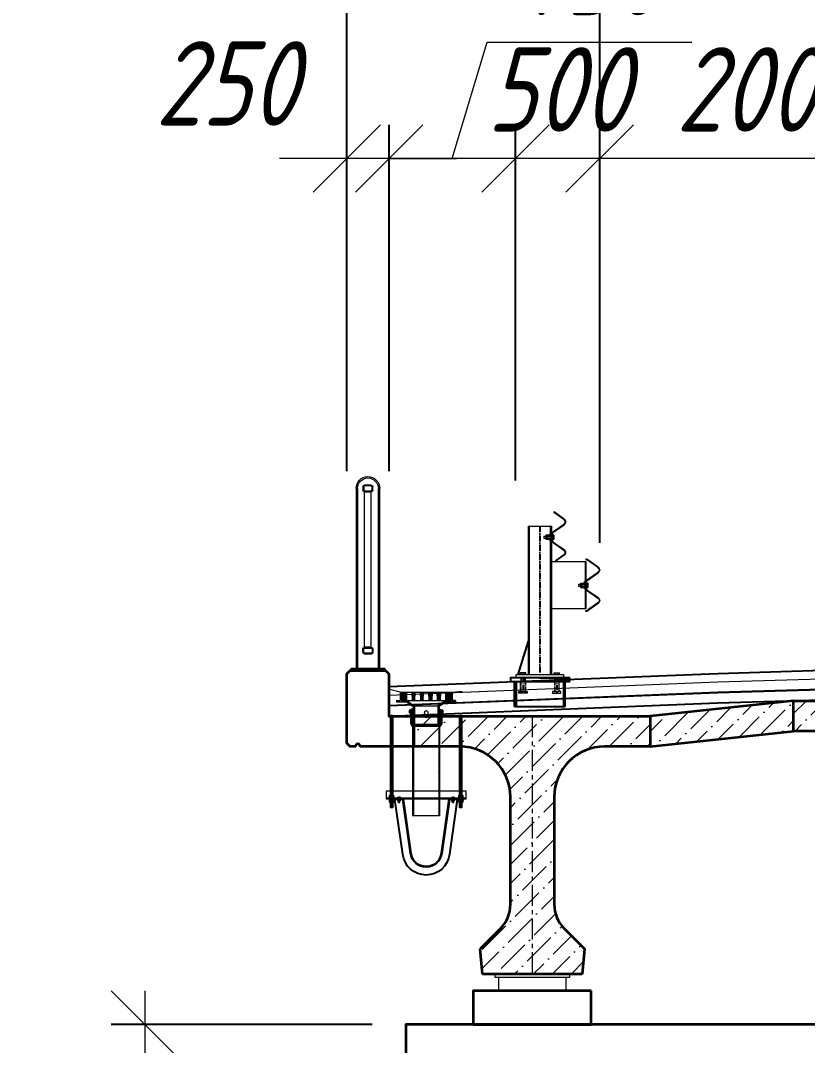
# Model space of a CAD drawing. Header units: millimetres. Extents: x 1864 to 10174863, y -4887456 to 5366151.
# Drawn here: x 5748873 to 5753542, y 38347 to 44425 of the extents above; entities that cross this region are included whole.
import ezdxf

# ---------------------------------------------------------------- set-up
doc = ezdxf.new("R2010")
doc.units = ezdxf.units.MM
doc.set_wipeout_variables(frame=1)
for name, pattern in [('ACAD_ISO02W100', [15, 12, -3]), ('ACAD_ISO10W100', [18.5, 12, -3, 0.5, -3]), ('HIDDEN', [9.525, 6.35, -3.175]), ('осевая', [2, 1.25, -0.25, 0.25, -0.25]), ('Штриховая', [3, 2, -1])]:
    doc.linetypes.add(name, pattern=pattern)
for name, color, linetype, lineweight in [('04_Невидимые', 3, 'Continuous', 13), ('1-Бетон', 106, 'Continuous', 35), ('1-Металл', 4, 'Continuous', 30), ('1-Тонкая', 5, 'Continuous', 20), ('1-Штриховка', 8, 'Continuous', 9), ('Б-Перила', 3, 'Continuous', 20), ('ИС_Med', 7, 'Continuous', 35), ('ИС_Невид', 4, 'Штриховая', 18), ('ИС_Ось', 3, 'осевая', 18), ('ИС_Размер', 3, 'Continuous', 18), ('ИС_Тон', 3, 'Continuous', 18), ('ИС_Тонкая', 3, 'Continuous', 18), ('ИС_Штр', 3, 'Continuous', 9)]:
    doc.layers.add(name, color=color, linetype=linetype, lineweight=lineweight)
doc.layers.add('Красный поперечник', color=1, linetype='Continuous')
doc.layers.add('ограждение', color=7, linetype='Continuous')
doc.styles.add('0', font='isocpeur.ttf', dxfattribs={"width": 0.8, "oblique": 15})
doc.dimstyles.new('М200', dxfattribs={"dimscale": 200, "dimtxt": 2.5, "dimasz": 2, "dimexe": 1, "dimexo": 1, "dimgap": 0.8, "dimtad": 1, "dimdec": 0, "dimzin": 0, "dimdsep": 46, "dimtxsty": '0', "dimblk": 'OBLIQUE', "dimcen": 0.09, "dimdle": 1, "dimclrd": 256, "dimclre": 256, "dimclrt": 256, "dimadec": 4, "dimazin": 0, "dimtfac": 1, "dimtdec": 0, "dimtmove": 1, "dimatfit": 2, "dimfxl": 1, "dimtolj": 1, "dimtzin": 0, "dimlwd": -1, "dimarcsym": 0})
pattern_1 = [(45, (886.094, -4203.091), (8.838835, -8.838835), [])]

# ---------------------------------------------------------------- blocks, each defined once
blk = doc.blocks.new('1530')
at = {"layer": '1-Штриховка'}
h = blk.add_hatch(dxfattribs=at)
h.set_pattern_fill('ANSI36', color=256, scale=25, style=0)
h.set_pattern_definition([(45, (-1571632.81, 568569.22), (42.0949506, 154.348152), [198.4375, -39.6875, 0, -39.6875])])
h.paths.add_polyline_path([(130, -480), (130, -1117.2, 0.198927), (188.7, -1258.7), (310, -1380), (295, -1530), (-295, -1530), (-310, -1380), (-188.6, -1258.6, 0.198898), (-130, -1117), (-130, -480, 0.414214), (-430, -180), (-700, -180), (-700, 0), (700, 0), (700, -180), (430, -180, 0.414224)])
at = {"layer": '1-Бетон'}
for p, q in [((-700, 0), (700, 0)), ((-700, -180), (-700, 0)), ((700, 0), (700, -180)), ((-430, -180), (-700, -180)), ((700, -180), (430, -180)), ((-130, -1117.2), (-130, -480)), ((130, -480), (130, -1117.2)), ((-188.6, -1258.6), (-310, -1380)), ((188.6, -1258.6), (310, -1380)), ((-295, -1530), (-310, -1380)), ((310, -1380), (295, -1530)), ((295, -1530), (-295, -1530))]:
    blk.add_line(p, q, dxfattribs=at)
for centre, radius, start, end in [((-430, -480), 300, 0, 90), ((430, -480), 300, 90, 180), ((-330.2, -1117.1), 200.2, 315.0289, 359.97436), ((330.2, -1117.1), 200.2, 180.02564, 224.9711)]:
    blk.add_arc(centre, radius, start, end, dxfattribs=at)
at = {"layer": 'ИС_Ось', "ltscale": 100}
blk.add_line((0, 0), (0, -1530), dxfattribs=at)
blk = doc.blocks.new('*X21')
at = {"color": 0}
for p, q in [((310, 570.0651), (280, 600.0651)), ((310, 561.084844), (280, 591.084844)), ((307.104588, 555), (280, 582.104588)), ((298.124332, 555), (280, 573.124332)), ((289.144075, 555), (280, 564.144075)), ((280.163819, 555), (280, 555.163819)), ((310, 579.045356), (284.045356, 605)), ((310, 588.025612), (293.025612, 605)), ((310, 597.005868), (302.005868, 605))]:
    blk.add_line(p, q, dxfattribs=at)
blk = doc.blocks.new('A$C1A332784')
at = {"layer": 'ИС_Штр'}
h = blk.add_hatch(dxfattribs=at)
h.set_pattern_fill('ANSI31', color=256, scale=100, angle=90, style=0)
h.set_pattern_definition(pattern_1)
h.paths.add_polyline_path([(-69, -200.4), (-77, -200.4), (-77, -187.9), (-69, -187.9)])
h.paths.add_polyline_path([(-69, -126.4), (-77, -126.4), (-77, -95.4), (-117, -68.4), (-175, -68.4), (-175, -60.4), (-155, -60.4), (-155, -10.4), (-147, -10.4), (-147, -60.4), (-117, -60.4), (-69, -92.4)])
h = blk.add_hatch(dxfattribs=at)
h.set_pattern_fill('ANSI31', color=256, scale=50, angle=90, style=0)
h.set_pattern_definition([(135, (-1871.349, -4043.091), (-4.419417, -4.419417), [])])
h.paths.add_polyline_path([(85, -10.4), (65, -10.4), (67, -60.4), (83, -60.4)])
h.paths.add_polyline_path([(35, -10.4), (15, -10.4), (17, -60.4), (33, -60.4)])
h.paths.add_polyline_path([(-15, -10.4), (-35, -10.4), (-33, -60.4), (-17, -60.4)])
h.paths.add_polyline_path([(-65, -10.4), (-85, -10.4), (-83, -60.4), (-67, -60.4)])
h = blk.add_hatch(dxfattribs=at)
h.set_pattern_fill('ANSI31', color=256, scale=100, angle=90, style=0)
h.set_pattern_definition(pattern_1)
h.paths.add_polyline_path([(77, -200.4), (69, -200.4), (69, -187.9), (77, -187.9)])
h.paths.add_polyline_path([(77, -126.4), (69, -126.4), (69, -92.4), (117, -60.4), (147, -60.4), (147, -10.4), (155, -10.4), (155, -60.4), (175, -60.4), (175, -68.4), (117, -68.4), (77, -95.4)])
h = blk.add_hatch(dxfattribs=at)
h.set_pattern_fill('ANSI31', color=256, scale=2.5, angle=90, style=0)
h.set_pattern_definition([(135, (-544.1, -1211.934), (-5.61266, -5.61266), [])])
h.paths.add_polyline_path([(-75, -645), (-80, -645), (-80, -744.9), (-75, -744.9)])
h.paths.add_polyline_path([(-80, -595), (-75, -595), (-75, -206.9), (-80, -206.9), (-80, -201.9), (-87, -196.9), (-86.4, -118), (-99.4, -118), (-99.4, -133), (-92.4, -140), (-92.4, -197.8), (-80, -216.9)])
h = blk.add_hatch(dxfattribs=at)
h.set_pattern_fill('ANSI31', color=256, scale=2.5, style=0)
h.set_pattern_definition([(45, (-544.1, -1211.934), (-5.61266, 5.61266), [])])
h.paths.add_polyline_path([(80, -645), (75, -645), (75, -744.9), (80, -744.9)])
h.paths.add_polyline_path([(75, -595), (80, -595), (80, -216.9), (93, -196.9), (93, -139), (100, -132), (100, -117), (87, -117), (87, -196.4), (80, -201.4), (80, -206.9), (75, -206.9)])
for p, q in [((155, -10.4), (215.7, 4.3)), ((-155, -10.4), (-214.4, -4.3, 0)), ((-175, -60.4), (-175, -68.4)), ((-175, -60.4), (-155, -60.4)), ((-155, -10.4), (-155, -60.4)), ((155, -10.4), (-155, -10.4)), ((-147, -10.4), (-147, -60.4)), ((-147, -60.4), (-117, -60.4)), ((-145, -10.4), (-145, -60.4)), ((147, -60.4), (-117, -60.4)), ((-117, -60.4), (-69, -92.4)), ((-115, -10.4), (-115, -60.4)), ((-85, -10.4), (-83, -60.4)), ((-67, -60.4), (-65, -10.4)), ((-35, -10.4), (-33, -60.4)), ((-17, -60.4), (-15, -10.4)), ((17, -60.4), (15, -10.4)), ((35, -10.4), (33, -60.4)), ((67, -60.4), (65, -10.4)), ((117, -60.4), (69, -92.4)), ((85, -10.4), (83, -60.4)), ((115, -60.4), (115, -10.4)), ((145, -60.4), (145, -10.4)), ((147, -10.4), (147, -60.4)), ((155, -10.4), (155, -60.4)), ((175, -60.4), (155, -60.4)), ((175, -60.4), (175, -68.4)), ((-175, -68.4), (-117, -68.4)), ((-117, -68.4), (-77, -95.4)), ((-99.4, -118), (-99.4, -133)), ((-99.4, -118), (-86.4, -118)), ((-86.4, -118), (-86.4, -197.3)), ((-77, -95.4), (-77, -200.4)), ((-69, -92.4), (-69, -200.4)), ((69, -92.4), (-69, -92.4)), ((69, -92.4), (69, -200.4)), ((117, -68.4), (77, -95.4)), ((77, -95.4), (77, -200.4)), ((87, -117), (87, -196.4)), ((87, -117), (100, -117)), ((100, -117), (100, -132)), ((175, -68.4), (117, -68.4)), ((-99.4, -133), (-92.4, -140)), ((-92.4, -140), (-92.4, -197.8)), ((-69, -126.4), (-77, -126.4)), ((-69, -169.4), (-77, -169.4)), ((-10, -130.9), (-10, -153.9)), ((10, -130.9), (10, -153.9)), ((77, -126.4), (69, -126.4)), ((77, -169.4), (69, -169.4)), ((100, -132), (93, -139)), ((93, -138.6), (93, -196.9)), ((-92.4, -197.8), (-80, -216.9)), ((-80, -201.9), (-87, -196.9)), ((-80, -206.9), (-80, -201.9)), ((-80, -206.9), (-75, -206.9)), ((-80, -216.9), (-80, -595)), ((-75, -206.9), (-75, -595)), ((75, -211.4), (-75, -211.4)), ((75, -206.9), (75, -595)), ((80, -206.9), (75, -206.9)), ((80, -201.4), (87, -196.4)), ((93, -196.9), (80, -216.9)), ((80, -206.9), (80, -201.4)), ((80, -216.9), (80, -595)), ((-80, -644.9), (-80, -744.9)), ((-75, -644.9), (-75, -744.9)), ((75, -645), (75, -744.9)), ((80, -644.9), (80, -744.9)), ((-80, -744.9, 0), (80, -744.9, 0))]:
    blk.add_line(p, q)
at = {"linetype": 'Continuous'}
blk.add_line((77, -200.4), (-77, -200.4), dxfattribs=at)
for centre, start, end in [((0, -130.9), 0, 180), ((0, -153.9), 180, 0)]:
    blk.add_arc(centre, 10, start, end)
blk.add_point((0, -120.9))
at = {"layer": 'ИС_Невид', "ltscale": 0.1}
for p, q in [((-83.4, -117.3), (-83.4, -199.4)), ((83.9, -116.7), (83.9, -198.6)), ((-80, -594.9), (-80, -645)), ((-75, -594.9), (-75, -645)), ((75, -595), (75, -645)), ((80, -594.9), (80, -645))]:
    blk.add_line(p, q, dxfattribs=at)
at = {"layer": 'ИС_Невид', "linetype": 'HIDDEN'}
for centre, start, end in [((-89.9, -121.3, 0), 358.98876, 84.08704), ((90.6, -116.8), 95.91296, 181.01124)]:
    blk.add_arc(centre, 6.68, start, end, dxfattribs=at)
at = {"layer": 'ИС_Тон', "linetype": 'Continuous'}
blk.add_arc((-133.8, -108.5), 40.8, 82.3582, 82.5317, dxfattribs=at)
at = {"layer": 'ИС_Штр'}
for p, q in [((-80.3, -116.6, 0), (-80.5, -201.5)), ((80.9, -113.6, 0), (80.9, -200.7)), ((-73, -126.4), (-73, -169.4)), ((73, -126.4), (73, -169.4)), ((75, -206.9), (-75, -206.9))]:
    blk.add_line(p, q, dxfattribs=at)
for centre, radius, start, end in [((-87.4, -119.2, 0), 7.56, 20.18488, 82.11133), ((88.1, -115.8, 0), 7.56, 97.88867, 163.35482), ((91.4, -117.6), 4.48, 98.38122, 172.132)]:
    blk.add_arc(centre, radius, start, end, dxfattribs=at)
at = {"layer": 'ИС_Штр', "color": 2}
blk.add_blockref('*X21', (-425, -615.4), dxfattribs=at)
at = {"layer": 'ИС_Штр', "color": 2, "xscale": -1}
blk.add_blockref('*X21', (425, -615.4), dxfattribs=at)
blk = doc.blocks.new('ы')
at = {"layer": 'ограждение'}
for p, q in [((3737.3, 22064.7), (3737.3, 22061.7)), ((3737.3, 22061.7), (3783.4, 21737.4)), ((4061.3, 21737.4), (4107.3, 22061.7)), ((4107.3, 22064.7), (4107.3, 22061.7))]:
    blk.add_line(p, q, dxfattribs=at)
for points in [[(3737.3, 22064.7), (3787.3, 22064.7), (3833, 21743.9, 0.886444), (4011.7, 21743.9), (4057.3, 22064.7), (4107.3, 22064.7)], [(3737.3, 22061.7), (3784.7, 22061.7), (3830, 21743.5, 0.886138), (4014.7, 21743.5), (4059.9, 22061.7), (4107.3, 22061.7)]]:
    blk.add_lwpolyline(points, format="xyb", dxfattribs=at)
blk.add_arc((3922.3, 21754.7), 140, 187.12932, 352.87068, dxfattribs=at)
blk = doc.blocks.new('*U848')
at = {"layer": 'ИС_Med'}
blk.add_lwpolyline([(10.5, 2), (10.5, 0), (-10.5, 0), (-10.5, 2), (-8.5, 2), (-9.8, 2.8), (-9.8, 9.2), (-8.5, 10), (8.5, 10), (9.8, 9.2), (9.8, 2.8), (8.5, 2)], close=True, dxfattribs=at)
blk.add_wipeout([(10.5, 2), (10.5, 0), (-10.5, 0), (-10.5, 2), (-8.5, 2), (-9.8, 2.8), (-9.8, 9.2), (-8.5, 10), (8.5, 10), (9.8, 9.2), (9.8, 2.8), (8.5, 2)]).dxf.layer = 'ИС_Med'
for p, q in [((-10.5, 2), (10.5, 2)), ((-4.9, 2.8), (-4.9, 9.2)), ((4.9, 2.8), (4.9, 9.2))]:
    blk.add_line(p, q, dxfattribs=at)
for centre, radius, start, end in [((-7.4, 5.7), 4.34, 55.56153, 124.43847), ((-7.4, 6.3), 4.34, 235.56153, 304.43847), ((0, -6.2), 16.2, 72.38303, 107.61697), ((0, 18.2), 16.2, 252.38303, 287.61697), ((7.4, 5.7), 4.34, 55.56153, 124.43847), ((7.4, 6.3), 4.34, 235.56153, 304.43847)]:
    blk.add_arc(centre, radius, start, end, dxfattribs=at)
at = {"layer": 'ИС_Штр'}
blk.add_line((0, 0), (0, 10), dxfattribs=at)
blk = doc.blocks.new('*U845')
at = {"color": 0}
blk.add_line((61, 8), (47, 8), dxfattribs=at)
at = {"layer": 'ИС_Тонкая'}
for p, q in [((0, 13), (3, 16)), ((0, 13), (0, 0)), ((0, -13), (0, 0)), ((12, 16), (3, 16)), ((12, 8), (3, 8)), ((12, 16), (12, 10)), ((12, 10), (12, 8)), ((12, 8), (12, 0)), ((12, -8), (12, 0)), ((14, 8), (61, 8)), ((25, 8), (25, -8)), ((63, 6), (25, 6)), ((63, 6), (61, 8)), ((61, 8), (61, -8)), ((63, 6), (63, -6)), ((0, -13), (3, -16)), ((3, -8), (12, -8)), ((12, -16), (3, -16)), ((12, -8), (12, -10)), ((12, -16), (12, -10)), ((61, -8), (14, -8)), ((63, -6), (25, -6)), ((63, -6), (61, -8))]:
    blk.add_line(p, q, dxfattribs=at)
for centre, radius, start, end in [((8, 12), 6.51, 142.1211, 217.8789), ((26, 0), 24, 160.5288, 199.4712), ((14, 10), 2, 180, 270), ((8, -12), 6.51, 142.1211, 217.8789), ((14, -10), 2, 90, 180)]:
    blk.add_arc(centre, radius, start, end, dxfattribs=at)
blk = doc.blocks.new('*U846')
at = {"layer": 'ИС_Тонкая'}
for p, q in [((0, 13), (2, 16)), ((0, 13), (0, 0)), ((0, -13), (0, 0)), ((2, 16), (13, 16)), ((2, 8), (13, 8)), ((15, 13), (13, 16)), ((15, 13), (15, 0)), ((15, -13), (15, 0)), ((0, -13), (2, -16)), ((2, -8), (13, -8)), ((2, -16), (13, -16)), ((15, -13), (13, -16))]:
    blk.add_line(p, q, dxfattribs=at)
for centre, radius, start, end in [((8, 12), 6.51, 142.1211, 217.8789), ((25, 0), 24, 160.5288, 199.4712), ((7, 12), 6.51, 322.1211, 37.8789), ((-10, 0), 24, 340.5288, 19.4712), ((8, -12), 6.51, 142.1211, 217.8789), ((7, -12), 6.51, 322.1211, 37.8789)]:
    blk.add_arc(centre, radius, start, end, dxfattribs=at)
blk = doc.blocks.new('*U847')
at = {"layer": 'ИС_Med'}
for p, q in [((0, 9), (4, 9)), ((0, -9), (4, -9))]:
    blk.add_line(p, q, dxfattribs=at)
at = {"layer": 'ИС_Тонкая'}
for p, q in [((0, 18), (0, -18)), ((4, 18), (0, 18)), ((4, -18), (4, 18)), ((0, -18), (4, -18))]:
    blk.add_line(p, q, dxfattribs=at)
blk = doc.blocks.new('ппк')
at = {"elevation": 0}
for points in [[(-210, -140.7), (-210, -684.2), (-200, -684.2), (-200, -140.7)], [(-210, -140.7), (-200, -140.7)], [(200, -140.7), (200, -684.2), (210, -684.2), (210, -140.7)], [(200, -140.7), (210, -140.7)]]:
    blk.add_lwpolyline(points, dxfattribs=at)
at = {"layer": 'Defpoints', "linetype": 'Штриховая'}
blk.add_line((-205, -140.7, 0), (-205, -684.2, 0), dxfattribs=at)
at = {"layer": 'Defpoints', "linetype": 'осевая', "ltscale": 50}
blk.add_line((205, -140.7, 0), (205, -684.2, 0), dxfattribs=at)
at = {"layer": 'ИС_Тон'}
blk.add_lwpolyline([(-235, -634.6), (235, -634.6), (235, -584.6), (-235, -584.6)], close=True, dxfattribs=at)
blk.add_lwpolyline([(-235, -629.6), (235, -629.6)], dxfattribs=at)
blk.add_blockref('A$C1A332784', (0, 10.4), dxfattribs=at)
at = {"layer": 'ограждение'}
blk.add_blockref('ы', (-3922.3, -22699.3), dxfattribs=at)
blk.add_blockref('*U848', (-205, -629.5))
at = {"xscale": -1}
blk.add_blockref('*U848', (205, -629.5), dxfattribs=at)
at = {"xscale": -1, "rotation": 180}
blk.add_blockref('*U848', (-205, -634.5), dxfattribs=at)
at = {"rotation": 180}
blk.add_blockref('*U848', (205, -634.5), dxfattribs=at)
for p, q in [((-209.9, -618.8), (-209.9, -612.3)), ((-209.9, -651.8), (-209.9, -645.3)), ((-205, -621.5), (-205, -611.5)), ((-205, -654.5), (-205, -644.5)), ((-200.1, -618.8), (-200.1, -612.3)), ((-200.1, -651.8), (-200.1, -645.3)), ((185, -637.6), (185, -634.6)), ((200.1, -618.8), (200.1, -612.3)), ((200.1, -651.8, 0), (200.1, -645.3, 0)), ((205, -621.5), (205, -611.5)), ((205, -654.5, 0), (205, -644.5, 0)), ((209.9, -618.8), (209.9, -612.3)), ((209.9, -651.8, 0), (209.9, -645.3, 0))]:
    blk.add_line(p, q)
for points in [[(-196.5, -619.5), (-195.2, -618.8), (-195.2, -612.3), (-196.5, -611.5), (-213.5, -611.5), (-214.8, -612.3), (-214.8, -618.8), (-213.5, -619.5)], [(-196.5, -652.5), (-195.2, -651.8), (-195.2, -645.3), (-196.5, -644.5), (-213.5, -644.5), (-214.8, -645.3), (-214.8, -651.8), (-213.5, -652.5)], [(213.5, -619.5), (214.8, -618.8), (214.8, -612.3), (213.5, -611.5), (196.5, -611.5), (195.2, -612.3), (195.2, -618.8), (196.5, -619.5)]]:
    blk.add_lwpolyline(points, close=True)
at = {"elevation": 0}
blk.add_lwpolyline([(213.5, -652.5), (214.8, -651.8), (214.8, -645.3), (213.5, -644.5), (196.5, -644.5), (195.2, -645.3), (195.2, -651.8), (196.5, -652.5)], close=True, dxfattribs=at)
for centre, radius, start, end in [((-212.4, -615.9), 4.34, 55.56153, 124.43847), ((-212.4, -615.2), 4.34, 235.56153, 304.43847), ((-212.4, -648.9), 4.34, 55.56153, 124.43847), ((-212.4, -648.2), 4.34, 235.56153, 304.43847), ((-205, -627.7), 16.2, 72.38303, 107.61697), ((-205, -603.3), 16.2, 252.38303, 287.61697), ((-205, -660.7), 16.2, 72.38303, 107.61697), ((-205, -636.3), 16.2, 252.38303, 287.61697), ((-197.6, -615.9), 4.34, 55.56153, 124.43847), ((-197.6, -615.2), 4.34, 235.56153, 304.43847), ((-197.6, -648.9), 4.34, 55.56153, 124.43847), ((-197.6, -648.2), 4.34, 235.56153, 304.43847), ((197.6, -615.9), 4.34, 55.56153, 124.43847), ((197.6, -615.2), 4.34, 235.56153, 304.43847), ((197.6, -648.9, 0), 4.34, 55.56153, 124.43847), ((197.6, -648.2, 0), 4.34, 235.56153, 304.43847), ((205, -627.7), 16.2, 72.38303, 107.61697), ((205, -603.3), 16.2, 252.38303, 287.61697), ((205, -660.7, 0), 16.2, 72.38303, 107.61697), ((205, -636.3, 0), 16.2, 252.38303, 287.61697), ((212.4, -615.9), 4.34, 55.56153, 124.43847), ((212.4, -615.2), 4.34, 235.56153, 304.43847), ((212.4, -648.9, 0), 4.34, 55.56153, 124.43847), ((212.4, -648.2, 0), 4.34, 235.56153, 304.43847)]:
    blk.add_arc(centre, radius, start, end)
for name, p, xscale, yscale, zscale, rotation in [('*U847', (-160, -636.6), 0.5000000000000002, 0.5000000000000002, 0.5000000000000002, 90), ('*U845', (-160, -622.3), 0.5, 0.5, 0.5, 270), ('*U846', (-160, -644.1), 0.5000000000000002, 0.5000000000000002, 0.5000000000000002, 90), ('*U847', (160, -636.6), 0.5000000000000002, 0.5000000000000002, 0.5000000000000002, 90), ('*U845', (160, -622.3), 0.5, 0.5, 0.5, 270), ('*U846', (160, -644.1), 0.5000000000000002, 0.5000000000000002, 0.5000000000000002, 90)]:
    blk.add_blockref(name, p, dxfattribs=dict(xscale=xscale, yscale=yscale, zscale=zscale, rotation=rotation))
blk = doc.blocks.new('ПО')
at = {"layer": '1-Металл'}
blk.add_lwpolyline([(100, 0), (100, 10), (-100, 10), (-100, 0)], close=True, dxfattribs=at)
at = {"layer": 'Б-Перила'}
for p, q in [((-20, 1100), (20, 1100)), ((-20, 1095), (20, 1095)), ((-70, 10), (-70, 1080)), ((-62, 10), (-62, 1080)), ((-30, 1070), (-30, 1090)), ((-25, 1070), (-25, 1090)), ((20, 1065), (-20, 1065)), ((20, 1060), (-20, 1060)), ((-19.4, 138.3), (-19.4, 1060)), ((19.4, 138.3), (19.4, 1060)), ((25, 1090), (25, 1070)), ((30, 1090), (30, 1070)), ((62, 1080), (62, 10)), ((70, 1080), (70, 10)), ((-30, 128.3), (-30, 108.3)), ((-25, 128.3), (-25, 108.3)), ((20, 138.3), (-20, 138.3)), ((20, 133.3), (-20, 133.3)), ((-19.4, 138.3), (19.4, 138.3)), ((25, 108.3), (25, 128.3)), ((30, 108.3), (30, 128.3)), ((-20, 103.3), (20, 103.3)), ((-20, 98.3), (20, 98.3))]:
    blk.add_line(p, q, dxfattribs=at)
for centre, radius, start, end in [((0, 1080), 70, 90, 180), ((0, 1080), 62, 90, 180), ((-20, 1090), 10, 90, 180), ((-20, 1090), 5, 90, 180), ((0, 1080), 70, 360, 90), ((0, 1080), 62, 0, 90), ((20, 1090), 10, 0, 90), ((20, 1090), 5, 0, 90), ((-20, 1070), 10, 180, 270), ((-20, 1070), 5, 180, 270), ((20, 1070), 10, 270, 0), ((20, 1070), 5, 270, 0), ((-20, 128.3), 10, 90, 180), ((-20, 128.3), 5, 90, 180), ((20, 128.3), 10, 0, 90), ((20, 128.3), 5, 0, 90), ((-20, 108.3), 10, 180, 270), ((-20, 108.3), 5, 180, 270), ((20, 108.3), 10, 270, 0), ((20, 108.3), 5, 270, 0)]:
    blk.add_arc(centre, radius, start, end, dxfattribs=at)
blk = doc.blocks.new('БР09')
at = {"lineweight": 15}
for p, q in [((-782.6, 48.3), (-724.5, 90.9)), ((-780.3, 45.1), (-721.6, 88)), ((-722.2, -28.2), (-782.6, 14.5)), ((-719.9, -24.9), (-780.3, 17.8)), ((-708.9, -874.1), (-708.9, 6.2)), ((-568.9, 6.2), (-708.9, 6.2)), ((-701.6, -874.1), (-701.6, 6.2)), ((-576.2, 6.2), (-576.2, -874.1)), ((-568.9, 6.2), (-568.9, -874.1)), ((-712.9, -43.7), (-712.9, -74.5)), ((-699, -37.2), (-701.6, -37.2)), ((-701.6, -37.2), (-701.6, -81)), ((-699, -81), (-699, -37.2)), ((-684.4, -46.3), (-699, -46.3)), ((-688, -53.6), (-699, -53.6)), ((-684.4, -46.3), (-689.8, -46.3)), ((-683.4, -49.1), (-683.4, -69.1)), ((-683.4, -49.1), (-683.4, -69.1)), ((-675.2, -46.3), (-682.4, -46.3)), ((-674.3, -49.1), (-674.3, -69.1)), ((-662.4, -53.6), (-674.3, -53.6)), ((-662.4, -53.6), (-662.4, -64.6)), ((-722.2, -90), (-782.6, -132.7)), ((-719.9, -93.3), (-780.3, -136)), ((-701.6, -81), (-699, -81)), ((-688, -64.6), (-699, -64.6)), ((-684.4, -71.9), (-699, -71.9)), ((-684.4, -71.9), (-689.8, -71.9)), ((-675.2, -71.9), (-682.4, -71.9)), ((-662.4, -64.6), (-674.3, -64.6)), ((-782.6, -166.5), (-733.9, -202.1)), ((-780.3, -163.3), (-731.5, -198.9)), ((-984.6, -236.7), (-924.4, -192.7)), ((-982.3, -239.9), (-922.1, -195.9)), ((-910.9, -188.1), (-916.6, -189.2)), ((-910.1, -192), (-915.8, -193.1)), ((-910.9, -188.1), (-910.1, -192)), ((-708.9, -204.1), (-910.9, -204.1)), ((-910.9, -204.1), (-910.9, -484.1)), ((-906.9, -204.1), (-906.9, -484.1)), ((-924.2, -313.2), (-984.6, -270.5)), ((-921.8, -309.9), (-982.3, -267.2)), ((-914.9, -328.7), (-914.9, -359.5)), ((-924.2, -375), (-984.6, -417.7)), ((-921.8, -378.3), (-982.3, -421)), ((-984.6, -451.5), (-924.4, -495.5)), ((-982.3, -448.3), (-922.1, -492.3)), ((-910.9, -484.1), (-708.9, -484.1)), ((-916.6, -499), (-910.9, -500.1)), ((-915.8, -495.1), (-910.1, -496.2)), ((-910.9, -500.1), (-910.1, -496.2)), ((-754.9, -874.1), (-754.9, -864.1)), ((-722.9, -864.1), (-754.9, -864.1)), ((-754.9, -874.1), (-754.9, -864.1)), ((-728.9, -864.1), (-754.9, -864.1)), ((-738.9, -874.1), (-754.9, -874.1)), ((-722.9, -874.1), (-754.9, -874.1)), ((-745.9, -874.1), (-745.9, -864.1)), ((-745.9, -874.1), (-745.9, -864.1)), ((-745.9, -874.1), (-745.9, -864.1)), ((-745.9, -874.1), (-745.9, -864.1)), ((-731.9, -874.1), (-731.9, -864.1)), ((-731.9, -874.1), (-731.9, -864.1)), ((-731.9, -874.1), (-731.9, -864.1)), ((-731.9, -874.1), (-731.9, -864.1)), ((-731.9, -874.1), (-731.9, -864.1)), ((-731.9, -874.1), (-731.9, -864.1)), ((-731.9, -874.1), (-731.9, -864.1)), ((-731.9, -874.1), (-731.9, -864.1)), ((-731.9, -874.1), (-731.9, -864.1)), ((-731.9, -874.1), (-731.9, -864.1)), ((-724.9, -864.1), (-728.9, -864.1)), ((-722.9, -872.1), (-722.9, -864.1)), ((-722.9, -874.1), (-722.9, -866.1)), ((-722.9, -874.1), (-722.9, -866.1)), ((-722.9, -872.1), (-722.9, -866.1)), ((-722.9, -874.1), (-722.9, -866.1)), ((-722.9, -874.1), (-722.9, -866.1)), ((-554.9, -872.1), (-554.9, -864.1)), ((-554.9, -864.1), (-522.9, -864.1)), ((-554.9, -874.1), (-554.9, -866.1)), ((-554.9, -874.1), (-554.9, -866.1)), ((-554.9, -872.1), (-554.9, -866.1)), ((-554.9, -874.1), (-554.9, -866.1)), ((-554.9, -874.1), (-554.9, -866.1)), ((-554.9, -874.1), (-522.9, -874.1)), ((-552.9, -864.1), (-548.9, -864.1)), ((-548.9, -864.1), (-522.9, -864.1)), ((-545.9, -874.1), (-545.9, -864.1)), ((-545.9, -874.1), (-545.9, -864.1)), ((-545.9, -874.1), (-545.9, -864.1)), ((-545.9, -874.1), (-545.9, -864.1)), ((-545.9, -874.1), (-545.9, -864.1)), ((-545.9, -874.1), (-545.9, -864.1)), ((-545.9, -874.1), (-545.9, -864.1)), ((-545.9, -874.1), (-545.9, -864.1)), ((-545.9, -874.1), (-545.9, -864.1)), ((-545.9, -874.1), (-545.9, -864.1)), ((-538.9, -874.1), (-522.9, -874.1)), ((-531.9, -874.1), (-531.9, -864.1)), ((-531.9, -874.1), (-531.9, -864.1)), ((-531.9, -874.1), (-531.9, -864.1)), ((-531.9, -874.1), (-531.9, -864.1)), ((-522.9, -874.1), (-522.9, -864.1)), ((-522.9, -874.1), (-522.9, -864.1))]:
    blk.add_line(p, q, dxfattribs=at)
for p, q in [((-724.5, 90.9), (-721.6, 88)), ((-733.9, -202.1), (-731.5, -198.9))]:
    blk.add_line(p, q)
at = {"lineweight": 15, "ltscale": 5}
for p, q in [((-904.2, -322.2), (-906.9, -322.2)), ((-906.9, -322.2), (-906.9, -366)), ((-904.2, -366), (-904.2, -322.2)), ((-906.9, -366), (-904.2, -366))]:
    blk.add_line(p, q, dxfattribs=at)
at = {"color": 7, "lineweight": 15}
for p, q in [((-889.7, -331.3), (-904.2, -331.3)), ((-893.3, -338.6), (-904.2, -338.6)), ((-893.3, -349.6), (-904.2, -349.6)), ((-889.7, -356.9), (-904.2, -356.9)), ((-889.7, -331.3), (-895.1, -331.3)), ((-889.7, -356.9), (-895.1, -356.9)), ((-888.7, -334.1), (-888.7, -354.1)), ((-888.7, -334.1), (-888.7, -354.1)), ((-880.5, -331.3), (-887.7, -331.3)), ((-880.5, -356.9), (-887.7, -356.9)), ((-879.6, -334.1), (-879.6, -354.1)), ((-867.7, -338.6), (-879.6, -338.6)), ((-867.7, -349.6), (-879.6, -349.6)), ((-867.7, -338.6), (-867.7, -349.6))]:
    blk.add_line(p, q, dxfattribs=at)
at = {"color": 3, "linetype": 'ACAD_ISO02W100', "lineweight": 15, "ltscale": 2}
for p, q in [((-751.9, -894.1), (-751.9, -914.1)), ((-749.9, -894.1), (-749.9, -914.1)), ((-727.9, -894.1), (-727.9, -914.1)), ((-725.9, -894.1), (-725.9, -914.1)), ((-551.9, -894.1), (-551.9, -914.1)), ((-549.9, -894.1), (-549.9, -914.1)), ((-527.9, -894.1), (-527.9, -914.1)), ((-525.9, -894.1), (-525.9, -914.1)), ((-750.9, -914.1), (-750.9, -974.1)), ((-726.9, -914.1), (-726.9, -974.1)), ((-550.9, -914.1), (-550.9, -974.1)), ((-526.9, -914.1), (-526.9, -974.1))]:
    blk.add_line(p, q, dxfattribs=at)
at = {"linetype": 'ACAD_ISO10W100', "ltscale": 2.5}
for p, q in [((-738.9, -888.1), (-738.9, -985.8)), ((-538.9, -888.1), (-538.9, -985.8))]:
    blk.add_line(p, q, dxfattribs=at)
at = {"linetype": 'Continuous'}
for p, q in [((-788.9, -1064.1), (-788.9, -914.1)), ((-779.2, -914.1), (-779.2, -1064.1)), ((-498.6, -914.1), (-498.6, -1064.1)), ((-488.9, -1064.1), (-488.9, -914.1)), ((-488.9, -1064.1), (-788.9, -1064.1))]:
    blk.add_line(p, q, dxfattribs=at)
at = {"linetype": 'ACAD_ISO10W100', "ltscale": 3}
blk.add_lwpolyline([(-638.9, 6.2), (-638.9, -874.1)], dxfattribs=at)
at = {"lineweight": 15}
blk.add_lwpolyline([(-712.9, -44), (-716.4, -44, 0.414214), (-722.5, -50), (-722.5, -57), (-718.8, -57), (-718.8, -61.2), (-722.5, -61.2), (-722.5, -68.2, 0.414214), (-716.4, -74.2), (-712.9, -74.2), (-712.9, -44)], format="xyb", dxfattribs=at)
at = {"color": 7, "lineweight": 15}
blk.add_lwpolyline([(-914.9, -329), (-918.4, -329, 0.414214), (-924.4, -335), (-924.4, -342), (-920.8, -342), (-920.8, -346.2), (-924.4, -346.2), (-924.4, -353.2, 0.414214), (-918.4, -359.2), (-914.9, -359.2), (-914.9, -329)], format="xyb", dxfattribs=at)
blk.add_lwpolyline([(-568.9, -675.8), (-508.9, -874.1)])
at = {"linetype": 'Continuous'}
for points in [[(-638.9, -894.1), (-813.9, -894.1), (-813.9, -914.1), (-638.9, -914.1)], [(-638.9, -894.1), (-463.9, -894.1), (-463.9, -914.1), (-638.9, -914.1)]]:
    blk.add_lwpolyline(points, dxfattribs=at)
blk.add_lwpolyline([(-463.9, -914.1), (-813.9, -914.1), (-813.9, -894.1), (-463.9, -894.1)], close=True, dxfattribs=at)
at = {"lineweight": 15}
blk.add_lwpolyline([(-778.9, -894.1), (-498.9, -894.1), (-498.9, -874.1), (-778.9, -874.1)], close=True, dxfattribs=at)
at = {"color": 3, "linetype": 'ACAD_ISO02W100', "lineweight": 15, "ltscale": 2}
for points in [[(-752.9, -914.1), (-724.9, -914.1), (-724.9, -974.1), (-752.9, -974.1)], [(-524.9, -914.1), (-552.9, -914.1), (-552.9, -974.1), (-524.9, -974.1)], [(-763.9, -974.1), (-713.9, -974.1), (-713.9, -984.1), (-763.9, -984.1)], [(-513.9, -974.1), (-563.9, -974.1), (-563.9, -984.1), (-513.9, -984.1)]]:
    blk.add_lwpolyline(points, close=True, dxfattribs=at)
at = {"lineweight": 15}
for centre, radius, start, end in [((-771.9, 31.4), 20, 122.45319, 237.54681), ((-771.9, 31.4), 16, 122.45319, 237.54681), ((-732.9, -45.1), 20, 0, 57.54681), ((-732.9, -45.1), 24, 0, 57.54681), ((-732.9, -73.1), 20, 302.45319, 0), ((-732.9, -73.1), 24, 302.45319, 0), ((-771.9, -149.6), 20, 122.45319, 237.54681), ((-771.9, -149.6), 16, 122.45319, 237.54681), ((-973.9, -253.6), 20, 122.45319, 237.54681), ((-973.9, -253.6), 16, 122.45319, 237.54681), ((-912.6, -208.8), 20, 101.30993, 126.1874), ((-912.6, -208.8), 16, 101.30993, 126.1874), ((-934.9, -330.1), 20, 0, 57.54681), ((-934.9, -330.1), 24, 0, 57.54681), ((-912.6, -479.4), 20, 233.8126, 258.69007), ((-912.6, -479.4), 16, 233.8126, 258.69007), ((-752.9, -866.1), 2, 90, 180), ((-752.9, -872.1), 2, 180, 270), ((-747.9, -866.1), 2, 0, 90), ((-747.9, -872.1), 2, 270, 0), ((-743.9, -866.1), 2, 90, 180), ((-743.9, -872.1), 2, 180, 270), ((-733.9, -866.1), 2, 0, 90), ((-733.9, -872.1), 2, 270, 0), ((-729.9, -866.1), 2, 90, 180), ((-729.9, -872.1), 2, 180, 270), ((-724.9, -866.1), 2, 359.99962, 90), ((-724.9, -872.1), 2, 270, 0), ((-552.9, -866.1), 2, 90, 180.00038), ((-552.9, -872.1), 2, 180, 270), ((-547.9, -866.1), 2, 0, 90), ((-547.9, -872.1), 2, 270, 0), ((-543.9, -866.1), 2, 90, 180), ((-543.9, -872.1), 2, 180, 270), ((-533.9, -866.1), 2, 0, 90), ((-533.9, -872.1), 2, 270, 0), ((-529.9, -866.1), 2, 90, 180), ((-529.9, -872.1), 2, 180, 270), ((-524.9, -866.1), 2, 0, 90), ((-524.9, -872.1), 2, 270, 0)]:
    blk.add_arc(centre, radius, start, end, dxfattribs=at)
at = {"lineweight": 15, "ltscale": 0.2}
for centre, radius, start, end in [((-934.9, -358.1), 20, 302.45319, 0), ((-934.9, -358.1), 24, 302.45319, 0), ((-973.9, -434.6), 20, 122.45319, 237.54681), ((-973.9, -434.6), 16, 122.45319, 237.54681)]:
    blk.add_arc(centre, radius, start, end, dxfattribs=at)
at = {"lineweight": 15, "extrusion": (0, 0, -1)}
for centre, major_axis, start_param, end_param in [((-688, -49.1), (-3.23, 3.23), 2.356194, 3.926991), ((-688, -58.2), (3.23, 3.23), -0.785398, 0.785398), ((-688, -60.1), (-3.23, 3.23), 2.356194, 3.926991), ((-688, -49.2), (-3.23, 3.23), 1.691386, 2.356194), ((-678.8, -49.2), (3.23, 3.23), 3.926991, 4.5918), ((-678.8, -49.1), (-3.23, 3.23), 3.926991, 5.497787), ((-678.8, -58.2), (3.23, 3.23), 3.926991, 5.497787), ((-678.8, -60.1), (-3.23, 3.23), 3.926991, 5.497787), ((-678.8, -49.1), (3.23, 3.23), 0.785398, 2.356194), ((-678.8, -58.2), (-3.23, 3.23), 0.785398, 2.356194), ((-678.8, -60.1), (3.23, 3.23), 0.785398, 2.356194), ((-678.8, -49.2), (-3.23, 3.23), 1.691386, 2.356194), ((-688, -69.2), (3.23, 3.23), -0.785398, 0.785398), ((-688, -69.1), (3.23, 3.23), 0.785398, 1.450207), ((-678.8, -69.2), (3.23, 3.23), 3.926991, 5.497787), ((-678.8, -69.1), (-3.23, 3.23), 4.832978, 5.497787), ((-678.8, -69.2), (-3.23, 3.23), 0.785398, 2.356194), ((-678.8, -69.1), (3.23, 3.23), 0.785398, 1.450207)]:
    blk.add_ellipse(centre, major_axis=major_axis, ratio=1, start_param=start_param, end_param=end_param, dxfattribs=at)
at = {"color": 7, "lineweight": 15, "extrusion": (0, 0, -1)}
for centre, major_axis, start_param, end_param in [((-893.3, -334.1), (-3.23, 3.23), 2.356194, 3.926991), ((-893.3, -343.2), (3.23, 3.23), -0.785398, 0.785398), ((-893.3, -345.1), (-3.23, 3.23), 2.356194, 3.926991), ((-893.3, -354.2), (3.23, 3.23), -0.785398, 0.785398), ((-893.3, -334.2), (-3.23, 3.23), 1.691386, 2.356194), ((-893.3, -354.1), (3.23, 3.23), 0.785398, 1.450207), ((-884.1, -334.2), (3.23, 3.23), 3.926991, 4.5918), ((-884.1, -334.1), (-3.23, 3.23), 3.926991, 5.497787), ((-884.1, -343.2), (3.23, 3.23), 3.926991, 5.497787), ((-884.1, -345.1), (-3.23, 3.23), 3.926991, 5.497787), ((-884.1, -354.2), (3.23, 3.23), 3.926991, 5.497787), ((-884.1, -354.1), (-3.23, 3.23), 4.832978, 5.497787), ((-884.1, -334.1), (3.23, 3.23), 0.785398, 2.356194), ((-884.1, -343.2), (-3.23, 3.23), 0.785398, 2.356194), ((-884.1, -345.1), (3.23, 3.23), 0.785398, 2.356194), ((-884.1, -354.2), (-3.23, 3.23), 0.785398, 2.356194), ((-884.1, -334.2), (-3.23, 3.23), 1.691386, 2.356194), ((-884.1, -354.1), (3.23, 3.23), 0.785398, 1.450207)]:
    blk.add_ellipse(centre, major_axis=major_axis, ratio=1, start_param=start_param, end_param=end_param, dxfattribs=at)
blk = doc.blocks.new('_OBLIQUE')
at = {"color": 0, "linetype": 'ByBlock', "lineweight": -2}
blk.add_line((0.5, 0.5), (-0.5, -0.5), dxfattribs=at)
blk = doc.blocks.new('*D1219')
at = {"layer": 'Defpoints', "color": 0, "linetype": 'Continuous', "transparency": 16777216}
for p in [(5782259, 46792.7), (5750809.3, 41552.8), (5782259, 41451.8)]:
    blk.add_point(p, dxfattribs=at)
at = {"layer": 'ИС_Размер', "lineweight": -2, "transparency": 16777216}
for p, q in [((5750809.3, 41752.8), (5750809.3, 46992.7)), ((5782259, 41651.8), (5782259, 46992.7))]:
    blk.add_line(p, q, dxfattribs=at)
at = {"layer": 'ИС_Размер', "transparency": 16777216}
blk.add_line((5750609.3, 46792.7), (5782459, 46792.7), dxfattribs=at)
at = {"layer": 'ИС_Размер', "linetype": 'Continuous', "transparency": 16777216, "xscale": 400, "yscale": 400, "zscale": 400, "rotation": 180}
blk.add_blockref('_OBLIQUE', (5750809.3, 46792.7), dxfattribs=at)
at = {"layer": 'ИС_Размер', "linetype": 'Continuous', "transparency": 16777216, "xscale": 400, "yscale": 400, "zscale": 400}
blk.add_blockref('_OBLIQUE', (5782259, 46792.7), dxfattribs=at)
at = {"layer": 'ИС_Размер', "linetype": 'Continuous', "transparency": 16777216, "insert": (5766534.1, 47202.7), "char_height": 500, "attachment_point": 5, "style": '0'}
blk.add_mtext('\\A1;31450', dxfattribs=at)
blk = doc.blocks.new('*D1225')
at = {"layer": 'Defpoints', "color": 0, "linetype": 'Continuous', "transparency": 16777216}
for p in [(5752308.9, 43606.3), (5752308.9, 41127), (5754308.9, 40571.9)]:
    blk.add_point(p, dxfattribs=at)
at = {"layer": 'ИС_Размер', "lineweight": -2, "transparency": 16777216}
for p, q in [((5752308.9, 41327), (5752308.9, 43806.3)), ((5754308.9, 40771.9), (5754308.9, 43806.3))]:
    blk.add_line(p, q, dxfattribs=at)
at = {"layer": 'ИС_Размер', "transparency": 16777216}
blk.add_line((5754508.9, 43606.3), (5752108.9, 43606.3), dxfattribs=at)
at = {"layer": 'ИС_Размер', "linetype": 'Continuous', "transparency": 16777216, "xscale": 400, "yscale": 400, "zscale": 400, "rotation": 180}
blk.add_blockref('_OBLIQUE', (5752308.9, 43606.3), dxfattribs=at)
at = {"layer": 'ИС_Размер', "linetype": 'Continuous', "transparency": 16777216, "xscale": 400, "yscale": 400, "zscale": 400}
blk.add_blockref('_OBLIQUE', (5754308.9, 43606.3), dxfattribs=at)
at = {"layer": 'ИС_Размер', "linetype": 'Continuous', "transparency": 16777216, "insert": (5753308.9, 44016.3), "char_height": 500, "attachment_point": 5, "style": '0'}
blk.add_mtext('\\A1;2000', dxfattribs=at)
blk = doc.blocks.new('*D1226')
at = {"layer": 'Defpoints', "color": 0, "transparency": 16777216}
for p in [(5750809.3, 43606.3), (5750809.3, 41552.8), (5751059.3, 41552.7)]:
    blk.add_point(p, dxfattribs=at)
at = {"layer": 'ИС_Размер', "lineweight": -2, "transparency": 16777216}
for p, q in [((5750809.3, 41752.8), (5750809.3, 43806.3)), ((5751059.3, 41752.7), (5751059.3, 43806.3))]:
    blk.add_line(p, q, dxfattribs=at)
at = {"layer": 'ИС_Размер', "transparency": 16777216}
for p, q in [((5750809.3, 43606.3), (5750409.3, 43606.3)), ((5751059.3, 43606.3), (5750809.3, 43606.3)), ((5751059.3, 43606.3), (5751459.3, 43606.3))]:
    blk.add_line(p, q, dxfattribs=at)
at = {"layer": 'ИС_Размер', "transparency": 16777216, "xscale": 400, "yscale": 400, "zscale": 400}
blk.add_blockref('_OBLIQUE', (5750809.3, 43606.3), dxfattribs=at)
at = {"layer": 'ИС_Размер', "transparency": 16777216, "xscale": 400, "yscale": 400, "zscale": 400, "rotation": 180}
blk.add_blockref('_OBLIQUE', (5751059.3, 43606.3), dxfattribs=at)
at = {"layer": 'ИС_Размер', "transparency": 16777216, "insert": (5750091.6, 44051.8), "char_height": 500, "attachment_point": 5, "style": '0'}
blk.add_mtext('\\A1;250', dxfattribs=at)
blk = doc.blocks.new('*D1227')
at = {"layer": 'Defpoints', "color": 0, "transparency": 16777216}
for p in [(5751809.3, 43606.3), (5751809.3, 41496.4), (5752308.9, 41127)]:
    blk.add_point(p, dxfattribs=at)
at = {"layer": 'ИС_Размер', "lineweight": -2, "transparency": 16777216}
for p, q in [((5751809.3, 41696.4), (5751809.3, 43806.3)), ((5752308.9, 41327), (5752308.9, 43806.3))]:
    blk.add_line(p, q, dxfattribs=at)
at = {"layer": 'ИС_Размер', "transparency": 16777216}
blk.add_line((5752508.9, 43606.3), (5751609.3, 43606.3), dxfattribs=at)
at = {"layer": 'ИС_Размер', "transparency": 16777216, "xscale": 400, "yscale": 400, "zscale": 400, "rotation": 180}
blk.add_blockref('_OBLIQUE', (5751809.3, 43606.3), dxfattribs=at)
at = {"layer": 'ИС_Размер', "transparency": 16777216, "xscale": 400, "yscale": 400, "zscale": 400}
blk.add_blockref('_OBLIQUE', (5752308.9, 43606.3), dxfattribs=at)
at = {"layer": 'ИС_Размер', "transparency": 16777216, "insert": (5752059.1, 44016.3), "char_height": 500, "attachment_point": 5, "style": '0'}
blk.add_mtext('\\A1;500', dxfattribs=at)
blk = doc.blocks.new('*D1228')
at = {"layer": 'Defpoints', "color": 0, "transparency": 16777216}
for p in [(5751059.3, 43606.3), (5751059.3, 41552.7), (5751809.3, 41496.4)]:
    blk.add_point(p, dxfattribs=at)
at = {"layer": 'ИС_Размер', "transparency": 16777216}
for p, q in [((5751434.3, 43606.3), (5751641.3, 44296.3)), ((5751641.3, 44296.3), (5752855.3, 44296.3)), ((5752009.3, 43606.3), (5750859.3, 43606.3))]:
    blk.add_line(p, q, dxfattribs=at)
at = {"layer": 'ИС_Размер', "lineweight": -2, "transparency": 16777216}
for p, q in [((5751059.3, 41752.7), (5751059.3, 43806.3)), ((5751809.3, 41696.4), (5751809.3, 43806.3))]:
    blk.add_line(p, q, dxfattribs=at)
at = {"layer": 'ИС_Размер', "transparency": 16777216, "xscale": 400, "yscale": 400, "zscale": 400, "rotation": 180}
blk.add_blockref('_OBLIQUE', (5751059.3, 43606.3), dxfattribs=at)
at = {"layer": 'ИС_Размер', "transparency": 16777216, "xscale": 400, "yscale": 400, "zscale": 400}
blk.add_blockref('_OBLIQUE', (5751809.3, 43606.3), dxfattribs=at)
at = {"layer": 'ИС_Размер', "transparency": 16777216, "insert": (5752248.3, 44706.3), "char_height": 500, "attachment_point": 5, "style": '0'}
blk.add_mtext('\\A1;750', dxfattribs=at)
blk = doc.blocks.new('*D1229')
at = {"layer": 'Defpoints', "color": 0, "linetype": 'Continuous', "transparency": 16777216}
for p in [(5762208.9, 45387.2), (5752308.9, 41127), (5762208.9, 40819.5)]:
    blk.add_point(p, dxfattribs=at)
at = {"layer": 'ИС_Размер', "lineweight": -2, "transparency": 16777216}
for p, q in [((5752308.9, 41327), (5752308.9, 45587.2)), ((5762208.9, 41019.5), (5762208.9, 45587.2))]:
    blk.add_line(p, q, dxfattribs=at)
at = {"layer": 'ИС_Размер', "transparency": 16777216}
blk.add_line((5752108.9, 45387.2), (5762408.9, 45387.2), dxfattribs=at)
at = {"layer": 'ИС_Размер', "linetype": 'Continuous', "transparency": 16777216, "xscale": 400, "yscale": 400, "zscale": 400, "rotation": 180}
blk.add_blockref('_OBLIQUE', (5752308.9, 45387.2), dxfattribs=at)
at = {"layer": 'ИС_Размер', "linetype": 'Continuous', "transparency": 16777216, "xscale": 400, "yscale": 400, "zscale": 400}
blk.add_blockref('_OBLIQUE', (5762208.9, 45387.2), dxfattribs=at)
at = {"layer": 'ИС_Размер', "linetype": 'Continuous', "transparency": 16777216, "insert": (5757258.9, 45797.2), "char_height": 500, "attachment_point": 5, "style": '0'}
blk.add_mtext('\\A1;9900', dxfattribs=at)
blk = doc.blocks.new('*D1283')
at = {"layer": 'Defpoints', "color": 0, "linetype": 'Continuous', "transparency": 16777216}
for p in [(5751159.1, 38472.3, 5778.2), (5749611.1, 36972.3), (5753059.5, 36972.3, 5778.2)]:
    blk.add_point(p, dxfattribs=at)
at = {"layer": 'ИС_Размер', "transparency": 16777216}
blk.add_line((5749611.1, 38672.3), (5749611.1, 36772.3), dxfattribs=at)
at = {"layer": 'ИС_Размер', "lineweight": -2, "transparency": 16777216}
for p, q in [((5750959.1, 38472.3), (5749411.1, 38472.3)), ((5752859.5, 36972.3), (5749411.1, 36972.3))]:
    blk.add_line(p, q, dxfattribs=at)
at = {"layer": 'ИС_Размер', "linetype": 'Continuous', "transparency": 16777216, "xscale": 400, "yscale": 400, "zscale": 400}
for p, rotation in [((5749611.1, 38472.3), 90), ((5749611.1, 36972.3), 270)]:
    blk.add_blockref('_OBLIQUE', p, dxfattribs=dict(at, rotation=rotation))
at = {"layer": 'ИС_Размер', "linetype": 'Continuous', "transparency": 16777216, "insert": (5749201.1, 37722.3), "char_height": 500, "attachment_point": 5, "rotation": 90, "style": '0'}
blk.add_mtext('\\A1;1500', dxfattribs=at)
blk = doc.blocks.new('*D1239')
at = {"layer": 'Defpoints', "color": 0, "linetype": 'Continuous', "transparency": 16777216}
for p in [(5750809.3, 45387.2), (5750809.3, 43606.3, 5778.2), (5752308.9, 43606.3, 5778.2)]:
    blk.add_point(p, dxfattribs=at)
at = {"layer": 'ИС_Размер', "lineweight": -2, "transparency": 16777216}
for p, q in [((5750809.3, 43806.3), (5750809.3, 45587.2)), ((5752308.9, 43806.3), (5752308.9, 45587.2))]:
    blk.add_line(p, q, dxfattribs=at)
at = {"layer": 'ИС_Размер', "transparency": 16777216}
blk.add_line((5752508.9, 45387.2), (5750609.3, 45387.2), dxfattribs=at)
at = {"layer": 'ИС_Размер', "linetype": 'Continuous', "transparency": 16777216, "xscale": 400, "yscale": 400, "zscale": 400, "rotation": 180}
blk.add_blockref('_OBLIQUE', (5750809.3, 45387.2), dxfattribs=at)
at = {"layer": 'ИС_Размер', "linetype": 'Continuous', "transparency": 16777216, "xscale": 400, "yscale": 400, "zscale": 400}
blk.add_blockref('_OBLIQUE', (5752308.9, 45387.2), dxfattribs=at)
at = {"layer": 'ИС_Размер', "linetype": 'Continuous', "transparency": 16777216, "insert": (5751559.1, 45797.2), "char_height": 500, "attachment_point": 5, "style": '0'}
blk.add_mtext('\\A1;1500', dxfattribs=at)

msp = doc.modelspace()

# ---------------------------------------------------------------- hatches: boundary and pattern name
at = {"layer": '1-Штриховка'}
h = msp.add_hatch(dxfattribs=at)
h.set_pattern_fill('ANSI36', color=256, scale=25, style=0)
h.set_pattern_definition([(45, (28636.784, -5211625.3), (42.0949506, 154.3481521), [198.4375, -39.6875, 0, -39.6875])])
h.paths.add_polyline_path([(5753459.1, 40391.8), (5752609.1, 40300.3), (5752609.1, 40120.3), (5753459.1, 40211.8)])

# ---------------------------------------------------------------- linework, layer by layer
at = {"layer": '04_Невидимые', "elevation": 5778.2}
msp.add_lwpolyline([(5752129.1, 38750.3), (5751689.1, 38750.3), (5751689.1, 38770.3), (5752129.1, 38770.3)], close=True, dxfattribs=at)
at = {"layer": '1-Бетон', "elevation": 5778.2}
for points in [[(5752609.1, 40120.3), (5753459.1, 40211.8), (5753459.1, 40391.8), (5752609.1, 40300.3)], [(5752259.1, 38672.3), (5751559.1, 38672.3), (5751559.1, 38472.3), (5752259.1, 38472.3)], [(5766159, 38472.3), (5751159.1, 38472.3), (5751159.3, 37722.3), (5753059.5, 36972.3), (5764259.3, 36972.3), (5766159.1, 37722.3)]]:
    msp.add_lwpolyline(points, close=True, dxfattribs=at)
at = {"layer": '1-Тонкая', "elevation": 5778.2}
for points in [[(5751058.9, 40425.3), (5753009.3, 40503.3), (5753759.3, 40525.8), (5757709.3, 40644.3), (5762659.3, 40792.8), (5764559.3, 40849.8), (5765659.3, 40882.8), (5770609.3, 41031.3), (5774559.3, 41149.8), (5778309.3, 41262.3), (5779059.3, 41284.8), (5782009, 41373.3)], [(5751058.9, 40365.3), (5753009.3, 40443.3), (5753759.3, 40465.8), (5757709.3, 40584.3), (5762659.3, 40732.8), (5764559.3, 40789.8), (5765659.3, 40822.8), (5770609.3, 40971.3), (5774559.3, 41089.8), (5778309.3, 41202.3), (5779059.3, 41224.8), (5782009, 41313.3)], [(5751058.9, 40360.3), (5753009.3, 40438.3), (5753759.3, 40460.8), (5757709.3, 40579.3), (5762659.3, 40727.8), (5764559.3, 40784.8), (5765659.3, 40817.8), (5770609.3, 40966.3), (5774559.3, 41084.8), (5778309.3, 41197.3), (5779059.3, 41219.8), (5782009, 41308.3)]]:
    msp.add_lwpolyline(points, dxfattribs=at)
at = {"layer": 'Defpoints', "color": 252, "true_color": 0x939598, "elevation": 5778.2}
msp.add_lwpolyline([(5751058.9, 40300.3), (5753009.3, 40378.3), (5753759.3, 40400.8), (5757709.3, 40519.3), (5762659.3, 40667.8), (5764559.3, 40724.8), (5765659.3, 40757.8), (5770609.3, 40906.3), (5774559.3, 41024.8), (5778309.3, 41137.3), (5779059.3, 41159.8), (5782009, 41248.3)], dxfattribs=at)
at = {"layer": 'ИС_Размер', "elevation": 5778.2}
msp.add_lwpolyline([(5752109.1, 38750.3), (5751709.1, 38750.3), (5751709.1, 38672.3), (5752109.1, 38672.3), (5752109.1, 38750.3)], dxfattribs=at)
at = {"layer": 'Красный поперечник', "elevation": 5778.2}
msp.add_lwpolyline([(5751058.9, 40475.3), (5753009.3, 40553.3), (5753759.3, 40575.8), (5757709.3, 40694.3), (5762659.3, 40842.8), (5764559.3, 40899.8), (5765659.3, 40932.8), (5770609.3, 41081.3), (5774559.3, 41199.8), (5778309.3, 41312.3), (5779059.3, 41334.8), (5782009, 41423.3)], dxfattribs=at)

# ---------------------------------------------------------------- block references
at = {"xscale": -1}
msp.add_blockref('БР09', (5751315, 41420.5, 5778.2), dxfattribs=at)
at = {"layer": 'ИС_Размер', "linetype": 'Continuous', "xscale": -1}
msp.add_blockref('ПО', (5750933.9, 40570.3, 5778.2), dxfattribs=at)
at = {"layer": 'ИС_Размер', "linetype": 'Continuous'}
for p in [(5754159.1, 40391.8, 5778.2), (5751909.1, 40300.3, 5778.2)]:
    msp.add_blockref('1530', p, dxfattribs=at)

# ---------------------------------------------------------------- dimensions: what is measured, and where the dimension line sits
for base, p1, p2, picture, middle in [((5782259, 46792.7, 5778.2), (5750809.3, 41552.8, 5778.2), (5782259, 41451.8, 5778.2), '*D1219', (5766534.1, 47202.7, 5778.2)), ((5750809.3, 45387.2), (5752308.9, 43606.3, 5778.2), (5750809.3, 43606.3, 5778.2), '*D1239', (5751559.1, 45797.2))]:
    dim = msp.add_linear_dim(base=base, p1=p1, p2=p2, dimstyle='М200', dxfattribs=at)
    dim.commit()
    dim.dimension.update_dxf_attribs({"geometry": picture, "text_midpoint": middle})
for base, p1, p2, angle, picture, middle in [((5762208.9, 45387.2, 5778.2), (5752308.9, 41127, 5778.2), (5762208.9, 40819.5, 5778.2), 180, '*D1229', (5757258.9, 45797.2, 5778.2)), ((5752308.9, 43606.3, 5778.2), (5754308.9, 40571.9, 5778.2), (5752308.9, 41127, 5778.2), 180, '*D1225', (5753308.9, 44016.3, 5778.2)), ((5749611.1, 36972.3), (5751159.1, 38472.3, 5778.2), (5753059.5, 36972.3, 5778.2), 90, '*D1283', (5749201.1, 37722.3))]:
    dim = msp.add_linear_dim(base=base, p1=p1, p2=p2, angle=angle, dimstyle='М200', dxfattribs=at)
    dim.commit()
    dim.dimension.update_dxf_attribs({"geometry": picture, "text_midpoint": middle})
at = {"layer": 'ИС_Размер'}
dim = msp.add_linear_dim(base=(5751059.3, 43606.3, 5778.2), p1=(5751809.3, 41496.4, 5778.2), p2=(5751059.3, 41552.7, 5778.2), angle=180, dimstyle='М200', dxfattribs=at)
dim.commit()
dim.dimension.update_dxf_attribs({"geometry": '*D1228', "text_midpoint": (5751801.3, 44706.3, 5778.2)})
dim = msp.add_linear_dim(base=(5750809.3, 43606.3, 5778.2), p1=(5751059.3, 41552.7, 5778.2), p2=(5750809.3, 41552.8, 5778.2), dimstyle='М200', dxfattribs=at)
dim.commit()
dim.dimension.update_dxf_attribs({"geometry": '*D1226', "text_midpoint": (5750091.6, 43641.8, 5778.2), "dimtype": 160})
dim = msp.add_linear_dim(base=(5751809.3, 43606.3, 5778.2), p1=(5752308.9, 41127, 5778.2), p2=(5751809.3, 41496.4, 5778.2), angle=180, dimstyle='М200', dxfattribs=at)
dim.commit()
dim.dimension.update_dxf_attribs({"geometry": '*D1227', "text_midpoint": (5752059.1, 43606.3, 5778.2), "dimtype": 160})

# ---------------------------------------------------------------- next in the draw order: block references
at = {"color": 5, "xscale": -1}
msp.add_blockref('ппк', (5751279.3, 40442.7, 5778.2), dxfattribs=at)

# ---------------------------------------------------------------- next in the draw order: linework, layer by layer
at = {"layer": '1-Бетон', "elevation": 5778.2}
msp.add_lwpolyline([(5751248.9, 40120.3), (5750889.2, 40120.3, 1), (5750859.2, 40120.3), (5750828.9, 40120.3), (5750808.9, 40140.3), (5750808.9, 40550.3), (5750828.9, 40570.3), (5751038.9, 40570.3), (5751058.9, 40550.2), (5751058.9, 40300.3), (5751248.9, 40300.3)], format="xyb", dxfattribs=at)

doc.saveas('drawing.dxf')
